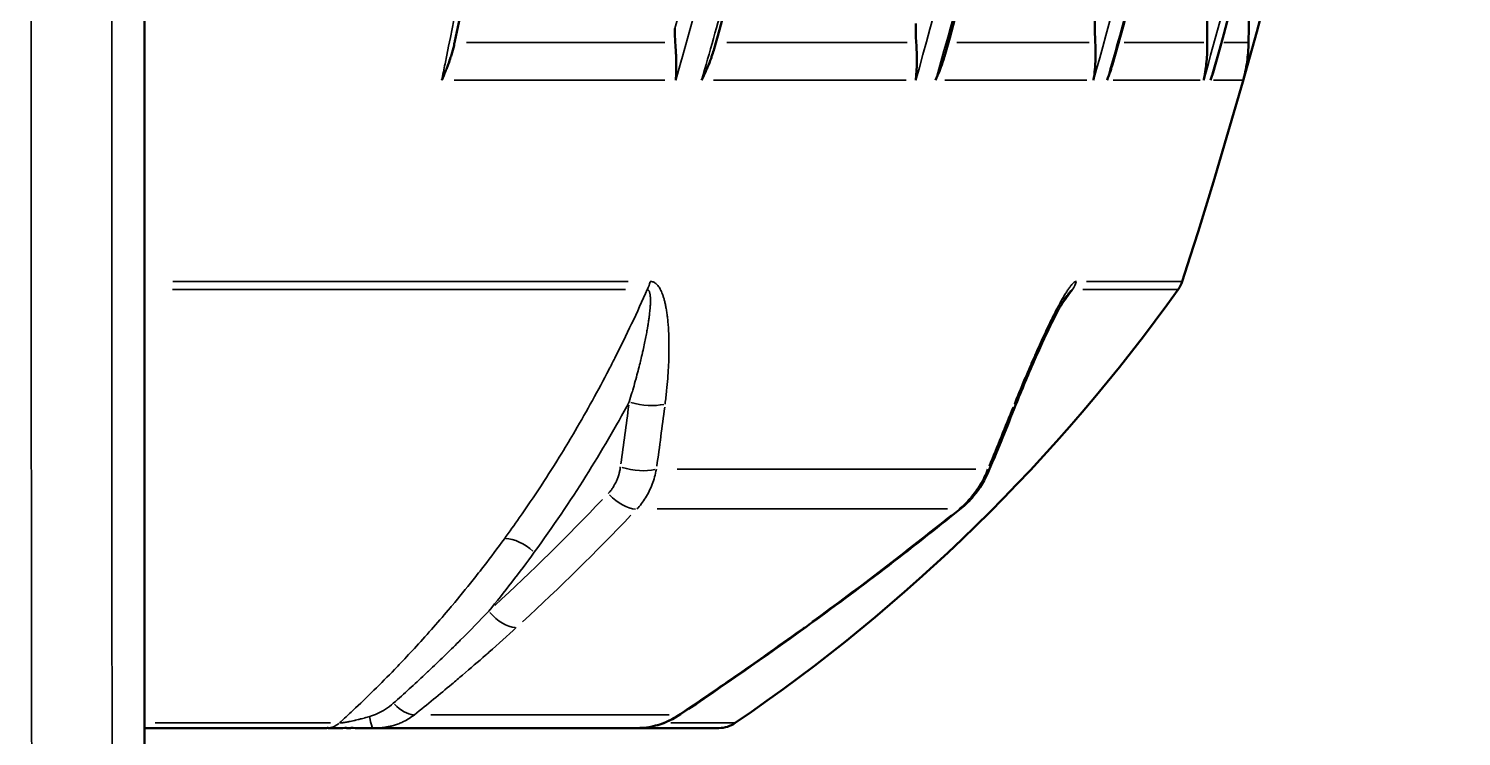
# Model space of a CAD drawing. Header units: millimetres. Extents: x 40 to 2195, y 40 to 1687.
# Drawn here: x 529.46 to 578.29, y 847.66 to 871.77 of the extents above; entities that cross this region are included whole.
import ezdxf

# ---------------------------------------------------------------- set-up
doc = ezdxf.new("R2010")
doc.units = ezdxf.units.MM
doc.header["$LTSCALE"] = 8
doc.layers.add('Visible (ISO)', color=7, linetype='Continuous', lineweight=50)
doc.layers.add('Visible Narrow (ISO)', color=7, linetype='Continuous', lineweight=35)

msp = doc.modelspace()

# ---------------------------------------------------------------- linework, layer by layer
at = {"layer": 'Visible (ISO)'}
for p, q in [((533.408, 961.526), (533.408, 816.708)), ((564.836, 862.665), (564.836, 862.665)), ((533.408, 847.94), (539.621, 847.94)), ((540.043, 847.94), (539.662, 847.94)), ((540.443, 847.94), (540.295, 847.94)), ((541.211, 847.94), (541.003, 847.94)), ((541.212, 847.941), (541.211, 847.941)), ((541.211, 847.94), (550.23, 847.94)), ((550.23, 847.94), (552.98, 847.94)), ((550.23, 847.94), (550.23, 847.94)), ((550.23, 847.94), (550.23, 847.94))]:
    msp.add_line(p, q, dxfattribs=at)
for centre, radius, start, end in [((380.662, 923.94), 197.688, 342.09366, 358.5507), ((519.778, 897.712), 60, 304.24576, 324.51918), ((567.823, 863.466), 1, 324.5192, 342.0937), ((552.98, 848.94), 1, 270, 304.2458)]:
    msp.add_arc(centre, radius, start, end, dxfattribs=at)
for centre, major_axis, ratio, start_param, end_param in [((551.899, 872.828), (-0.207, -2.183), 0.166847, 5.233321, 5.507338), ((560.005, 872.808), (-0.135, -2.162), 0.131741, 5.13222, 5.496231), ((561.263, 857.096), (0.924, -0.383), 0.070398, 6.283121, 6.283185), ((560.597, 856.195), (0.629, -0.778), 0.231997, 6.283148, 6.283255), ((551.124, 849.242), (0.555, -0.832), 0.3047, 6.28312, 6.283186), ((539.621, 848.94), (0, -1), 0.760132, 6.283184, 6.283505), ((541.211, 848.94), (0, -1), 0.163915, 6.282862, 6.283154)]:
    msp.add_ellipse(centre, major_axis=major_axis, ratio=ratio, start_param=start_param, end_param=end_param, dxfattribs=at)
for points in [[(549.202, 912.941), (548.481, 898.91), (546.723, 884.886), (543.987, 871.346)], [(560.111, 912.945), (559.124, 898.801), (556.674, 884.669), (552.821, 871.089)], [(567.936, 912.947), (566.992, 898.722), (564.545, 884.507), (560.668, 870.821)], [(573.637, 912.948), (572.738, 898.638), (570.297, 884.334), (566.395, 870.549)], [(577.038, 912.95), (576.187, 898.551), (573.753, 884.154), (569.824, 870.276)], [(543.987, 871.346), (543.983, 871.328), (543.979, 871.311), (543.976, 871.294)], [(569.743, 870.017), (569.772, 870.104), (569.799, 870.19), (569.824, 870.276)], [(563.095, 858.937), (562.796, 858.194), (562.494, 857.453), (562.187, 856.713)], [(561.225, 855.417), (559.495, 854.018), (557.732, 852.67), (555.942, 851.376)], [(555.942, 851.376), (554.529, 850.354), (553.11, 849.365), (551.679, 848.41)], [(539.662, 847.941), (539.65, 847.941), (539.639, 847.941), (539.627, 847.941)], [(540.295, 847.941), (540.209, 847.941), (540.124, 847.94), (540.043, 847.94)], [(541.003, 847.94), (540.817, 847.94), (540.628, 847.94), (540.443, 847.941)], [(541.212, 847.94), (541.212, 847.94), (541.211, 847.94), (541.211, 847.94)], [(550.23, 847.941), (550.231, 847.941), (550.233, 847.941), (550.234, 847.941)]]:
    msp.add_open_spline(points, degree=3, dxfattribs=at)
for points, knots in [([(565.812, 871.294), (565.805, 871.419), (565.801, 871.551), (565.796, 871.824), (565.796, 871.973), (565.797, 872.12)], [0.000001, 0.000001, 0.000001, 0.000001, 0.03835382, 0.03835382, 0.08223414, 0.08223414, 0.08223414, 0.08223414]), ([(569.625, 871.294), (569.621, 871.445), (569.619, 871.605), (569.619, 871.939), (569.62, 872.122), (569.622, 872.301)], [0.000001, 0.000001, 0.000001, 0.000001, 0.0464613, 0.0464613, 0.1001517, 0.1001517, 0.1001517, 0.1001517]), ([(571.035, 871.294), (571.038, 871.485), (571.041, 871.691), (571.047, 872.085), (571.051, 872.288), (571.054, 872.486)], [0.000001, 0.000001, 0.000001, 0.000001, 0.0589584, 0.0589584, 0.1181746, 0.1181746, 0.1181746, 0.1181746]), ([(543.535, 870.017), (543.582, 870.12), (543.627, 870.222), (543.668, 870.323), (543.686, 870.367), (543.703, 870.41), (543.72, 870.454), (543.736, 870.494), (543.751, 870.534), (543.765, 870.575), (543.792, 870.649), (543.818, 870.722), (543.841, 870.795), (543.85, 870.823), (543.859, 870.852), (543.868, 870.88), (543.901, 870.989), (543.93, 871.097), (543.955, 871.203), (543.962, 871.233), (543.969, 871.264), (543.976, 871.294)], [0, 0, 0, 0, 0.233103, 0.233103, 0.233103, 0.3333333, 0.3333333, 0.3333333, 0.4270182, 0.4270182, 0.4270182, 0.5993232, 0.5993232, 0.5993232, 0.6666667, 0.6666667, 0.6666667, 0.9260887, 0.9260887, 0.9260887, 1, 1, 1, 1]), ([(551.496, 871.294), (551.504, 871.184), (551.512, 871.073), (551.519, 870.934), (551.52, 870.909), (551.525, 870.799), (551.527, 870.715), (551.53, 870.573), (551.53, 870.515), (551.53, 870.384), (551.529, 870.311), (551.525, 870.171), (551.522, 870.104), (551.517, 870.03), (551.517, 870.024), (551.516, 870.017)], [0, 0, 0, 0, 0.2714706, 0.2714706, 0.3333333, 0.3333333, 0.532118, 0.532118, 0.6666667, 0.6666667, 0.8333333, 0.8333333, 0.985316, 0.985316, 1, 1, 1, 1]), ([(559.708, 871.294), (559.716, 871.186), (559.722, 871.076), (559.725, 870.965), (559.726, 870.938), (559.727, 870.91), (559.727, 870.882), (559.73, 870.781), (559.73, 870.678), (559.728, 870.573), (559.727, 870.534), (559.726, 870.495), (559.725, 870.456), (559.721, 870.352), (559.715, 870.246), (559.705, 870.14), (559.702, 870.099), (559.698, 870.058), (559.693, 870.017)], [0, 0, 0, 0, 0.2673068, 0.2673068, 0.2673068, 0.3333333, 0.3333333, 0.3333333, 0.5761653, 0.5761653, 0.5761653, 0.6666667, 0.6666667, 0.6666667, 0.9075225, 0.9075225, 0.9075225, 1, 1, 1, 1]), ([(565.812, 871.294), (565.817, 871.186), (565.82, 871.076), (565.821, 870.964), (565.821, 870.937), (565.821, 870.91), (565.821, 870.882), (565.82, 870.78), (565.816, 870.676), (565.81, 870.572), (565.808, 870.533), (565.805, 870.495), (565.802, 870.456), (565.794, 870.352), (565.783, 870.247), (565.768, 870.142), (565.762, 870.1), (565.756, 870.059), (565.749, 870.017)], [0, 0, 0, 0, 0.2676463, 0.2676463, 0.2676463, 0.3333333, 0.3333333, 0.3333333, 0.5770704, 0.5770704, 0.5770704, 0.6666667, 0.6666667, 0.6666667, 0.906288, 0.906288, 0.906288, 1, 1, 1, 1]), ([(569.625, 871.294), (569.627, 871.186), (569.627, 871.076), (569.622, 870.937), (569.621, 870.909), (569.615, 870.779), (569.607, 870.674), (569.591, 870.531), (569.587, 870.493), (569.568, 870.352), (569.552, 870.248), (569.523, 870.101), (569.514, 870.059), (569.505, 870.017)], [0, 0, 0, 0, 0.2674413, 0.2674413, 0.3333333, 0.3333333, 0.5789568, 0.5789568, 0.6666667, 0.6666667, 0.9049318, 0.9049318, 1, 1, 1, 1]), ([(571.035, 871.294), (571.034, 871.186), (571.029, 871.076), (571.02, 870.965), (571.017, 870.937), (571.015, 870.909), (571.012, 870.881), (571.002, 870.777), (570.989, 870.672), (570.971, 870.565), (570.966, 870.529), (570.959, 870.492), (570.952, 870.455), (570.933, 870.353), (570.911, 870.249), (570.885, 870.145), (570.874, 870.103), (570.863, 870.06), (570.851, 870.017)], [0, 0, 0, 0, 0.2666509, 0.2666509, 0.2666509, 0.3333333, 0.3333333, 0.3333333, 0.5816013, 0.5816013, 0.5816013, 0.6666667, 0.6666667, 0.6666667, 0.9034449, 0.9034449, 0.9034449, 1, 1, 1, 1]), ([(552.393, 870.017), (552.445, 870.12), (552.494, 870.222), (552.539, 870.324), (552.559, 870.367), (552.578, 870.411), (552.596, 870.454), (552.639, 870.557), (552.679, 870.658), (552.715, 870.759), (552.729, 870.799), (552.743, 870.84), (552.756, 870.88), (552.78, 870.95), (552.801, 871.02), (552.821, 871.089)], [0, 0, 0, 0, 0.2328423, 0.2328423, 0.2328423, 0.3333333, 0.3333333, 0.3333333, 0.5705929, 0.5705929, 0.5705929, 0.6666667, 0.6666667, 0.6666667, 0.8334153, 0.8334153, 0.8334153, 0.8334153]), ([(560.37, 870.017), (560.417, 870.119), (560.46, 870.221), (560.499, 870.321), (560.516, 870.366), (560.533, 870.41), (560.549, 870.454), (560.59, 870.566), (560.626, 870.677), (560.658, 870.786), (560.661, 870.798), (560.665, 870.809), (560.668, 870.821)], [0, 0, 0, 0, 0.2315236, 0.2315236, 0.2315236, 0.3333333, 0.3333333, 0.3333333, 0.5927792, 0.5927792, 0.5927792, 0.6198645, 0.6198645, 0.6198645, 0.6198645]), ([(566.213, 870.017), (566.254, 870.12), (566.292, 870.223), (566.325, 870.324), (566.34, 870.368), (566.354, 870.411), (566.367, 870.454), (566.376, 870.486), (566.386, 870.517), (566.395, 870.549)], [0, 0, 0, 0, 0.233365, 0.233365, 0.233365, 0.3333333, 0.3333333, 0.3333333, 0.4065337, 0.4065337, 0.4065337, 0.4065337]), ([(564.836, 862.665), (564.824, 862.648), (564.808, 862.625), (564.768, 862.565), (564.744, 862.525), (564.671, 862.404), (564.622, 862.317), (564.478, 862.051), (564.382, 861.862), (564.094, 861.272), (563.905, 860.855), (563.506, 859.942), (563.297, 859.442), (563.095, 858.937)], [0, 0, 0, 0, 0.0133193, 0.0133193, 0.0317422, 0.0317422, 0.0667598, 0.0667598, 0.1353877, 0.1353877, 0.2763095, 0.2763095, 0.4398898, 0.4398898, 0.4398898, 0.4398898]), ([(562.187, 856.713), (562.057, 856.402), (561.879, 856.105), (561.531, 855.69), (561.383, 855.545), (561.225, 855.417)], [0, 0, 0, 0, 0.1012221, 0.1012221, 0.1630397, 0.1630397, 0.1630397, 0.1630397]), ([(551.679, 848.41), (551.435, 848.248), (551.168, 848.121), (550.694, 847.981), (550.483, 847.946), (550.283, 847.941)], [0, 0, 0, 0, 0.0899665, 0.0899665, 0.1603055, 0.1603055, 0.1603055, 0.1603055])]:
    msp.add_open_spline(points, degree=3, knots=knots, dxfattribs=at)
at = {"layer": 'Visible Narrow (ISO)'}
for p, q in [((551.144, 871.294), (544.375, 871.294)), ((559.401, 871.294), (553.253, 871.294)), ((565.599, 871.294), (561.089, 871.294)), ((569.513, 871.294), (566.794, 871.294)), ((571.026, 871.294), (570.192, 871.294)), ((551.144, 870.017), (543.96, 870.017)), ((559.367, 870.017), (552.796, 870.017)), ((565.524, 870.017), (560.681, 870.017)), ((569.387, 870.017), (566.423, 870.017)), ((570.843, 870.017), (569.845, 870.017)), ((549.795, 862.886), (534.362, 862.886)), ((549.893, 863.159), (534.368, 863.159)), ((568.628, 862.886), (565.385, 862.886)), ((568.765, 863.159), (565.516, 863.159)), ((564.385, 861.996), (564.385, 861.997)), ((561.735, 856.756), (551.564, 856.756)), ((550.876, 855.404), (560.77, 855.404)), ((551.285, 848.393), (543.168, 848.393)), ((533.765, 848.114), (539.743, 848.114)), ((551.087, 848.114), (551.087, 848.114)), ((551.347, 848.114), (553.537, 848.114))]:
    msp.add_line(p, q, dxfattribs=at)
for centre, major_axis, ratio, start_param, end_param in [((545.393, 867.261), (0, 453.794), 0.034923, 1.382532, 1.710643), ((549.934, 863.466), (0, -1), 0.746385, 0.966868, 1.242923), ((564.264, 863.466), (0, -1), 0.949545, 0.966885, 1.242943), ((395.688, 908.881), (82.839, -159.23), 0.82796, 0.859853, 0.871876), ((550.423, 859.31), (-0.992, 0.127), 0.360519, 1.159453, 2.369585), ((562.167, 859.31), (0.928, -0.373), 0.077477, 0.016679, 0.316909), ((396.211, 909.061), (83.411, -159.978), 0.826866, 0.859485, 0.871511), ((418.297, 909.061), (87.801, 157.612), 0.84531, 4.848215, 4.860241), ((550.125, 857.096), (-0.99, 0.14), 0.36623, 1.164355, 2.378103), ((561.263, 857.096), (0.924, -0.383), 0.070398, 0.016925, 0.321571), ((475.661, 941.095), (52.564, -101.035), 0.82796, 0.221967, 0.275767), ((549.711, 856.194), (-0.726, 0.688), 0.53914, 1.450394, 2.599754), ((476.011, 941.272), (53.022, -101.87), 0.827959, 0.22182, 0.275622), ((508.743, 941.272), (55.566, 100.505), 0.844777, 4.207244, 4.261046), ((560.597, 856.195), (0.629, -0.778), 0.231997, 6.069839, 6.271921), ((546.195, 853.669), (0.808, -0.59), 0.51873, 1.382612, 2.519603), ((545.639, 852.186), (-0.676, 0.737), 0.547395, 1.488574, 2.638114), ((555.357, 852.186), (0.586, -0.81), 0.260385, 6.081948, 6.272594), ((542.195, 849.242), (-0.625, 0.781), 0.533991, 1.786787, 2.688248), ((541.211, 848.94), (0, -1), 0.163915, 5.411645, 6.237008), ((551.124, 849.242), (0.555, -0.832), 0.3047, 6.092221, 6.273072), ((539.621, 848.94), (0, -1), 0.760132, 0.030189, 0.567833), ((550.23, 848.94), (0, -1), 0.772354, 0.000274, 0.004658)]:
    msp.add_ellipse(centre, major_axis=major_axis, ratio=ratio, start_param=start_param, end_param=end_param, dxfattribs=at)
for points, knots in [([(532.622, 959.691), (532.566, 952.112), (532.518, 944.5), (532.476, 936.853), (532.476, 936.776), (532.475, 936.698), (532.475, 936.621), (532.433, 928.895), (532.398, 921.132), (532.37, 913.348), (532.365, 911.916), (532.36, 910.484), (532.355, 909.052), (532.335, 902.692), (532.319, 896.32), (532.308, 889.939), (532.302, 886.987), (532.298, 884.032), (532.295, 881.076), (532.29, 876.208), (532.287, 871.336), (532.288, 866.464), (532.288, 861.989), (532.291, 857.514), (532.295, 853.041), (532.299, 849.689), (532.304, 846.338), (532.31, 842.989), (532.322, 837.004), (532.337, 831.025), (532.357, 825.059), (532.363, 823.231), (532.369, 821.403), (532.376, 819.577), (532.404, 812.11), (532.438, 804.667), (532.478, 797.241), (532.48, 796.926), (532.482, 796.61), (532.484, 796.295)], [0.0000012, 0.0000012, 0.0000012, 0.0000012, 0.1414246, 0.1414246, 0.1414246, 0.1428571, 0.1428571, 0.1428571, 0.2857143, 0.2857143, 0.2857143, 0.3119807, 0.3119807, 0.3119807, 0.4285714, 0.4285714, 0.4285714, 0.482534, 0.482534, 0.482534, 0.5714286, 0.5714286, 0.5714286, 0.6530896, 0.6530896, 0.6530896, 0.7142857, 0.7142857, 0.7142857, 0.8236304, 0.8236304, 0.8236304, 0.8571429, 0.8571429, 0.8571429, 0.9941772, 0.9941772, 0.9941772, 0.9999988, 0.9999988, 0.9999988, 0.9999988]), ([(543.535, 870.017), (543.573, 870.202), (543.611, 870.387), (544.302, 873.756), (544.901, 876.964), (545.665, 881.499), (545.876, 882.812), (546.326, 885.733), (546.559, 887.342), (547.138, 891.59), (547.461, 894.236), (547.803, 897.413), (547.858, 897.937), (548.123, 900.531), (548.312, 902.605), (548.699, 907.429), (548.881, 910.182), (549.023, 912.939)], [0, 0, 0, 0, 0.013233, 0.013233, 0.240908, 0.240908, 0.333333, 0.333333, 0.446064, 0.446064, 0.630289, 0.630289, 0.666667, 0.666667, 0.810189, 0.810189, 1, 1, 1, 1]), ([(551.48, 871.771), (551.6, 872.209), (551.717, 872.642), (552.105, 874.096), (552.362, 875.099), (552.839, 877.019), (553.059, 877.937), (553.419, 879.492), (553.564, 880.139), (553.712, 880.808), (553.719, 880.842), (553.869, 881.523), (554.005, 882.161), (554.268, 883.428), (554.396, 884.057), (554.552, 884.849), (554.585, 885.02), (554.755, 885.897), (554.886, 886.59), (555.042, 887.448), (555.074, 887.623), (555.229, 888.49), (555.347, 889.171), (555.521, 890.21), (555.581, 890.575), (555.753, 891.641), (555.86, 892.331), (556.011, 893.34), (556.059, 893.669), (556.204, 894.676), (556.296, 895.344), (556.391, 896.055), (556.398, 896.109), (556.497, 896.861), (556.583, 897.544), (556.719, 898.673), (556.772, 899.126), (556.874, 900.03), (556.924, 900.481), (557.041, 901.591), (557.106, 902.242), (557.222, 903.464), (557.273, 904.038), (557.341, 904.829), (557.36, 905.054), (557.426, 905.865), (557.47, 906.44), (557.553, 907.582), (557.591, 908.148), (557.636, 908.858), (557.646, 909.01), (557.657, 909.198), (557.659, 909.236), (557.719, 910.238), (557.768, 911.176), (557.822, 912.382), (557.835, 912.676), (557.846, 912.967)], [0, 0, 0, 0, 0.022132, 0.022132, 0.074763, 0.074763, 0.125, 0.125, 0.161747, 0.161747, 0.163689, 0.163689, 0.20119, 0.20119, 0.239406, 0.239406, 0.25, 0.25, 0.29388, 0.29388, 0.305201, 0.305201, 0.350174, 0.350174, 0.375, 0.375, 0.423133, 0.423133, 0.446708, 0.446708, 0.495932, 0.495932, 0.5, 0.5, 0.552444, 0.552444, 0.588272, 0.588272, 0.625, 0.625, 0.679741, 0.679741, 0.729804, 0.729804, 0.75, 0.75, 0.802799, 0.802799, 0.856638, 0.856638, 0.871348, 0.871348, 0.875, 0.875, 0.969251, 0.969251, 1, 1, 1, 1]), ([(558.362, 912.952), (558.305, 911.547), (558.233, 910.144), (558.058, 907.347), (557.954, 905.953), (557.717, 903.179), (557.583, 901.799), (557.361, 899.746), (557.285, 899.073), (557.049, 897.095), (556.879, 895.793), (556.513, 893.199), (556.317, 891.906), (555.898, 889.332), (555.675, 888.051), (555.271, 885.86), (555.095, 884.949), (554.668, 882.816), (554.41, 881.596), (553.873, 879.177), (553.594, 877.978), (553.017, 875.607), (552.719, 874.434), (552.122, 872.179), (551.824, 871.096), (551.516, 870.017)], [0, 0, 0, 0, 0.0960863, 0.0960863, 0.1917614, 0.1917614, 0.2868387, 0.2868387, 0.3333333, 0.3333333, 0.4234197, 0.4234197, 0.5132293, 0.5132293, 0.6026977, 0.6026977, 0.6666667, 0.6666667, 0.7527812, 0.7527812, 0.8380183, 0.8380183, 0.9219554, 0.9219554, 1, 1, 1, 1]), ([(552.393, 870.017), (552.667, 870.964), (552.935, 871.914), (553.794, 875.046), (554.356, 877.24), (554.916, 879.587), (554.949, 879.727), (555.31, 881.257), (555.624, 882.652), (556.13, 885.016), (556.33, 885.982), (556.878, 888.734), (557.209, 890.525), (557.66, 893.151), (557.797, 893.982), (558.119, 896.008), (558.299, 897.203), (558.708, 900.101), (558.926, 901.805), (559.357, 905.527), (559.561, 907.545), (559.833, 910.695), (559.921, 911.823), (560, 912.952)], [0, 0, 0, 0, 0.0683729, 0.0683729, 0.2248749, 0.2248749, 0.2348004, 0.2348004, 0.3333333, 0.3333333, 0.401161, 0.401161, 0.5261499, 0.5261499, 0.583884, 0.583884, 0.6666667, 0.6666667, 0.7841986, 0.7841986, 0.9228005, 0.9228005, 1, 1, 1, 1]), ([(566.602, 912.952), (566.39, 908.095), (565.99, 903.254), (565.404, 898.438), (564.819, 893.621), (564.047, 888.83), (563.094, 884.087), (562.141, 879.345), (561.006, 874.652), (559.693, 870.017)], [0, 0, 0, 0, 0.3333333, 0.3333333, 0.3333333, 0.6666667, 0.6666667, 0.6666667, 1, 1, 1, 1]), ([(560.37, 870.017), (560.465, 870.348), (560.559, 870.678), (560.653, 871.01), (561.057, 872.439), (561.445, 873.873), (561.817, 875.312), (562.224, 876.886), (562.613, 878.466), (562.983, 880.051), (563.296, 881.395), (563.596, 882.742), (563.882, 884.094), (563.981, 884.561), (564.079, 885.029), (564.174, 885.497), (564.588, 887.522), (564.972, 889.554), (565.324, 891.592), (565.676, 893.625), (565.997, 895.665), (566.288, 897.709), (566.322, 897.951), (566.356, 898.194), (566.39, 898.436), (566.613, 900.052), (566.817, 901.671), (567.002, 903.293), (567.194, 904.971), (567.364, 906.652), (567.514, 908.335), (567.651, 909.872), (567.771, 911.411), (567.874, 912.952)], [0, 0, 0, 0, 0.0237524, 0.0237524, 0.0237524, 0.1262562, 0.1262562, 0.1262562, 0.2383342, 0.2383342, 0.2383342, 0.3333333, 0.3333333, 0.3333333, 0.3661949, 0.3661949, 0.3661949, 0.5082401, 0.5082401, 0.5082401, 0.649873, 0.649873, 0.649873, 0.6666667, 0.6666667, 0.6666667, 0.778542, 0.778542, 0.778542, 0.8942946, 0.8942946, 0.8942946, 1, 1, 1, 1]), ([(572.739, 912.952), (572.64, 910.859), (572.506, 908.767), (572.219, 905.205), (572.083, 903.732), (571.798, 900.994), (571.654, 899.728), (571.251, 896.481), (570.974, 894.503), (570.352, 890.515), (570.006, 888.505), (569.477, 885.707), (569.322, 884.912), (569.144, 884.033), (569.127, 883.948), (568.625, 881.481), (568.095, 879.111), (567.469, 876.539), (567.416, 876.325), (566.859, 874.07), (566.321, 872.039), (565.749, 870.017)], [0, 0, 0, 0, 0.1440248, 0.1440248, 0.2457199, 0.2457199, 0.3333333, 0.3333333, 0.4706722, 0.4706722, 0.6109496, 0.6109496, 0.6666667, 0.6666667, 0.6726829, 0.6726829, 0.8399572, 0.8399572, 0.8551291, 0.8551291, 1, 1, 1, 1]), ([(566.213, 870.017), (566.358, 870.525), (566.502, 871.034), (566.643, 871.543), (567.143, 873.343), (567.618, 875.151), (568.067, 876.965), (568.567, 878.981), (569.036, 881.005), (569.473, 883.036), (569.551, 883.398), (569.628, 883.76), (569.704, 884.122), (570.057, 885.808), (570.389, 887.5), (570.7, 889.196), (571.044, 891.077), (571.362, 892.963), (571.653, 894.854), (571.838, 896.055), (572.011, 897.257), (572.175, 898.461), (572.244, 898.973), (572.311, 899.485), (572.377, 899.997), (572.577, 901.564), (572.759, 903.133), (572.922, 904.705), (573.071, 906.142), (573.206, 907.581), (573.324, 909.021), (573.432, 910.33), (573.527, 911.641), (573.61, 912.952)], [0, 0, 0, 0, 0.0363833, 0.0363833, 0.0363833, 0.1650146, 0.1650146, 0.1650146, 0.3078936, 0.3078936, 0.3078936, 0.3333333, 0.3333333, 0.3333333, 0.4518061, 0.4518061, 0.4518061, 0.5832221, 0.5832221, 0.5832221, 0.6666667, 0.6666667, 0.6666667, 0.7021345, 0.7021345, 0.7021345, 0.8106116, 0.8106116, 0.8106116, 0.9098151, 0.9098151, 0.9098151, 1, 1, 1, 1]), ([(576.588, 912.952), (576.494, 911.117), (576.373, 909.283), (576.081, 905.625), (575.909, 903.8), (575.585, 900.81), (575.447, 899.643), (575.082, 896.76), (574.841, 895.047), (574.317, 891.644), (574.034, 889.955), (573.479, 886.889), (573.214, 885.511), (572.604, 882.515), (572.253, 880.897), (571.517, 877.703), (571.133, 876.127), (570.34, 873.038), (569.932, 871.525), (569.505, 870.017)], [0, 0, 0, 0, 0.1264174, 0.1264174, 0.2524851, 0.2524851, 0.3333333, 0.3333333, 0.4523294, 0.4523294, 0.5701502, 0.5701502, 0.6666667, 0.6666667, 0.7805329, 0.7805329, 0.8921724, 0.8921724, 1, 1, 1, 1]), ([(578.034, 912.952), (577.887, 910.296), (577.686, 907.642), (577.331, 903.945), (577.222, 902.898), (576.979, 900.727), (576.843, 899.603), (576.396, 896.159), (576.054, 893.842), (575.26, 889.06), (574.803, 886.597), (574.078, 883.069), (573.849, 881.997), (572.794, 877.265), (571.874, 873.627), (570.851, 870.017)], [0, 0, 0, 0, 0.1830542, 0.1830542, 0.2554944, 0.2554944, 0.3333333, 0.3333333, 0.4944121, 0.4944121, 0.6666667, 0.6666667, 0.7420609, 0.7420609, 1, 1, 1, 1]), ([(550.541, 862.886), (550.372, 862.501), (550.195, 862.111), (550.009, 861.717), (549.826, 861.33), (549.634, 860.939), (549.434, 860.544), (549.368, 860.413), (549.3, 860.281), (549.232, 860.149), (549.052, 859.803), (548.865, 859.454), (548.671, 859.102), (548.481, 858.758), (548.284, 858.412), (548.079, 858.063), (547.932, 857.812), (547.78, 857.559), (547.625, 857.306), (547.399, 856.938), (547.165, 856.568), (546.921, 856.197), (546.682, 855.832), (546.434, 855.465), (546.178, 855.098), (546.013, 854.863), (545.845, 854.627), (545.673, 854.391)], [0.0000007, 0.0000007, 0.0000007, 0.0000007, 0.1442254, 0.1442254, 0.1442254, 0.286103, 0.286103, 0.286103, 0.3333333, 0.3333333, 0.3333333, 0.4573374, 0.4573374, 0.4573374, 0.5789547, 0.5789547, 0.5789547, 0.6666667, 0.6666667, 0.6666667, 0.7941785, 0.7941785, 0.7941785, 0.9195652, 0.9195652, 0.9195652, 0.9999976, 0.9999976, 0.9999976, 0.9999976]), ([(550.541, 862.886), (550.544, 862.886), (550.546, 862.885), (550.549, 862.884), (550.553, 862.883), (550.558, 862.881), (550.562, 862.879), (550.565, 862.878), (550.568, 862.876), (550.57, 862.874), (550.574, 862.871), (550.578, 862.868), (550.582, 862.863), (550.585, 862.861), (550.588, 862.858), (550.59, 862.854), (550.594, 862.85), (550.597, 862.844), (550.6, 862.839), (550.603, 862.834), (550.605, 862.829), (550.608, 862.824), (550.611, 862.818), (550.613, 862.812), (550.616, 862.805), (550.618, 862.798), (550.62, 862.792), (550.622, 862.785), (550.625, 862.777), (550.627, 862.77), (550.628, 862.762), (550.63, 862.753), (550.632, 862.744), (550.634, 862.735), (550.636, 862.727), (550.637, 862.718), (550.638, 862.709), (550.64, 862.698), (550.641, 862.687), (550.643, 862.675), (550.644, 862.666), (550.645, 862.657), (550.645, 862.647), (550.646, 862.634), (550.647, 862.62), (550.648, 862.605), (550.649, 862.595), (550.649, 862.586), (550.649, 862.576), (550.65, 862.559), (550.65, 862.542), (550.65, 862.524), (550.65, 862.514), (550.65, 862.504), (550.65, 862.494), (550.65, 862.474), (550.65, 862.453), (550.649, 862.432), (550.649, 862.422), (550.648, 862.412), (550.648, 862.402), (550.647, 862.378), (550.646, 862.354), (550.644, 862.328), (550.644, 862.318), (550.643, 862.309), (550.642, 862.299), (550.641, 862.271), (550.638, 862.242), (550.636, 862.212), (550.635, 862.203), (550.634, 862.194), (550.633, 862.184), (550.63, 862.152), (550.627, 862.118), (550.623, 862.084), (550.622, 862.075), (550.621, 862.066), (550.62, 862.058), (550.616, 862.021), (550.611, 861.982), (550.606, 861.942), (550.605, 861.934), (550.604, 861.927), (550.603, 861.919), (550.597, 861.876), (550.591, 861.832), (550.584, 861.786), (550.583, 861.779), (550.582, 861.773), (550.581, 861.766), (550.574, 861.718), (550.566, 861.667), (550.557, 861.613), (550.556, 861.609), (550.555, 861.604), (550.554, 861.599), (550.545, 861.543), (550.535, 861.485), (550.524, 861.424), (550.523, 861.421), (550.523, 861.418), (550.522, 861.415), (550.511, 861.352), (550.498, 861.285), (550.484, 861.215), (550.47, 861.145), (550.455, 861.071), (550.438, 860.993), (550.422, 860.916), (550.404, 860.834), (550.384, 860.747), (550.383, 860.741), (550.381, 860.735), (550.38, 860.729), (550.361, 860.648), (550.341, 860.562), (550.319, 860.472), (550.317, 860.461), (550.314, 860.45), (550.311, 860.439), (550.291, 860.358), (550.27, 860.272), (550.247, 860.183), (550.245, 860.176), (550.243, 860.169), (550.242, 860.162), (550.237, 860.145), (550.233, 860.129), (550.229, 860.113), (550.204, 860.019), (550.178, 859.922), (550.151, 859.821), (550.145, 859.799), (550.139, 859.777), (550.132, 859.754), (550.105, 859.657), (550.077, 859.556), (550.046, 859.452), (550.038, 859.423), (550.029, 859.394), (550.021, 859.365), (549.991, 859.263), (549.959, 859.159), (549.926, 859.051)], [0.0000019, 0.0000019, 0.0000019, 0.0000019, 0.0135104, 0.0135104, 0.0135104, 0.04, 0.04, 0.04, 0.0550762, 0.0550762, 0.0550762, 0.08, 0.08, 0.08, 0.096632, 0.096632, 0.096632, 0.12, 0.12, 0.12, 0.1381947, 0.1381947, 0.1381947, 0.16, 0.16, 0.16, 0.1797045, 0.1797045, 0.1797045, 0.2, 0.2, 0.2, 0.2212504, 0.2212504, 0.2212504, 0.24, 0.24, 0.24, 0.2628016, 0.2628016, 0.2628016, 0.28, 0.28, 0.28, 0.3043346, 0.3043346, 0.3043346, 0.32, 0.32, 0.32, 0.3458793, 0.3458793, 0.3458793, 0.36, 0.36, 0.36, 0.3874214, 0.3874214, 0.3874214, 0.4, 0.4, 0.4, 0.4289625, 0.4289625, 0.4289625, 0.44, 0.44, 0.44, 0.4705064, 0.4705064, 0.4705064, 0.48, 0.48, 0.48, 0.5120503, 0.5120503, 0.5120503, 0.52, 0.52, 0.52, 0.5535882, 0.5535882, 0.5535882, 0.56, 0.56, 0.56, 0.5951313, 0.5951313, 0.5951313, 0.6, 0.6, 0.6, 0.6366755, 0.6366755, 0.6366755, 0.64, 0.64, 0.64, 0.6782195, 0.6782195, 0.6782195, 0.68, 0.68, 0.68, 0.7197631, 0.7197631, 0.7197631, 0.76, 0.76, 0.76, 0.8, 0.8, 0.8, 0.8028581, 0.8028581, 0.8028581, 0.84, 0.84, 0.84, 0.8443836, 0.8443836, 0.8443836, 0.8773885, 0.8773885, 0.8773885, 0.88, 0.88, 0.88, 0.8859264, 0.8859264, 0.8859264, 0.92, 0.92, 0.92, 0.9274922, 0.9274922, 0.9274922, 0.96, 0.96, 0.96, 0.9690145, 0.9690145, 0.9690145, 1, 1, 1, 1]), ([(550.644, 863.159), (550.659, 863.159), (550.675, 863.158), (550.707, 863.152), (550.723, 863.148), (550.756, 863.136), (550.772, 863.128), (550.804, 863.109), (550.82, 863.098), (550.85, 863.073), (550.865, 863.059), (550.895, 863.027), (550.909, 863.009), (550.938, 862.97), (550.952, 862.949), (550.979, 862.903), (550.992, 862.878), (551.018, 862.825), (551.031, 862.796), (551.055, 862.736), (551.067, 862.703), (551.09, 862.635), (551.102, 862.598), (551.123, 862.521), (551.134, 862.481), (551.154, 862.395), (551.164, 862.35), (551.182, 862.256), (551.191, 862.206), (551.208, 862.102), (551.216, 862.047), (551.23, 861.932), (551.237, 861.872), (551.249, 861.745), (551.255, 861.679), (551.265, 861.539), (551.269, 861.466), (551.275, 861.313), (551.278, 861.233), (551.281, 861.063), (551.282, 860.973), (551.281, 860.782), (551.28, 860.681), (551.274, 860.465), (551.269, 860.349), (551.256, 860.107), (551.248, 859.98), (551.228, 859.716), (551.216, 859.578), (551.186, 859.29), (551.169, 859.139), (551.149, 858.981)], [0.0000006, 0.0000006, 0.0000006, 0.0000006, 0.04, 0.04, 0.08, 0.08, 0.12, 0.12, 0.16, 0.16, 0.2, 0.2, 0.24, 0.24, 0.28, 0.28, 0.32, 0.32, 0.36, 0.36, 0.4, 0.4, 0.44, 0.44, 0.48, 0.48, 0.52, 0.52, 0.56, 0.56, 0.6, 0.6, 0.64, 0.64, 0.68, 0.68, 0.72, 0.72, 0.76, 0.76, 0.8, 0.8, 0.84, 0.84, 0.88, 0.88, 0.92, 0.92, 0.96, 0.96, 1, 1, 1, 1]), ([(563.053, 858.981), (563.123, 859.156), (563.26, 859.492), (563.453, 859.953), (563.634, 860.375), (563.798, 860.747), (563.946, 861.075), (564.08, 861.367), (564.203, 861.627), (564.317, 861.861), (564.422, 862.07), (564.519, 862.257), (564.61, 862.426), (564.695, 862.578), (564.776, 862.714), (564.851, 862.834), (564.919, 862.934), (564.982, 863.017), (565.048, 863.092), (565.112, 863.145), (565.15, 863.159), (565.167, 863.159)], [0, 0, 0, 0, 0.0526316, 0.1052632, 0.1578947, 0.2105263, 0.2631579, 0.3157895, 0.3684211, 0.4210526, 0.4736842, 0.5263158, 0.5789474, 0.6315789, 0.6842105, 0.7368421, 0.7894737, 0.8421053, 0.8947368, 0.9473684, 1, 1, 1, 1]), ([(564.836, 862.665), (564.844, 862.675), (564.851, 862.685), (564.867, 862.707), (564.876, 862.719), (564.886, 862.732), (564.887, 862.733), (564.888, 862.735), (564.898, 862.748), (564.909, 862.761), (564.928, 862.786), (564.938, 862.797), (564.947, 862.808), (564.948, 862.809), (564.962, 862.825), (564.974, 862.838), (564.989, 862.853), (564.994, 862.857), (564.999, 862.862), (565.001, 862.863), (565.008, 862.869), (565.013, 862.873), (565.023, 862.88), (565.027, 862.882), (565.033, 862.885), (565.035, 862.885), (565.037, 862.886)], [0.7973879, 0.7973879, 0.7973879, 0.7973879, 0.8156597, 0.8156597, 0.8392066, 0.8392066, 0.8418458, 0.8421053, 0.8421053, 0.8693945, 0.8693945, 0.8947368, 0.8947368, 0.8973146, 0.8973146, 0.9331976, 0.9331976, 0.9473684, 0.9473684, 0.9528424, 0.9528424, 0.9722681, 0.9722681, 0.9902904, 0.9902904, 0.9999993, 0.9999993, 0.9999993, 0.9999993]), ([(549.628, 856.837), (549.622, 856.796), (549.615, 856.755), (549.598, 856.675), (549.589, 856.636), (549.575, 856.586), (549.571, 856.574), (549.561, 856.54), (549.554, 856.519), (549.534, 856.459), (549.519, 856.421), (549.488, 856.347), (549.471, 856.311), (549.438, 856.247), (549.422, 856.218), (549.393, 856.169), (549.38, 856.148), (549.346, 856.096), (549.324, 856.067), (549.279, 856.009), (549.256, 855.981), (549.225, 855.948), (549.22, 855.942), (549.214, 855.936)], [0, 0, 0, 0, 0.115998, 0.115998, 0.231989, 0.231989, 0.266864, 0.266864, 0.333333, 0.333333, 0.451577, 0.451577, 0.569427, 0.569427, 0.666667, 0.666667, 0.743916, 0.743916, 0.858414, 0.858414, 0.973059, 0.973059, 1, 1, 1, 1]), ([(550.852, 856.756), (550.819, 856.578), (550.723, 856.235), (550.497, 855.777), (550.296, 855.519), (550.185, 855.404)], [0.0000122, 0.0000122, 0.0000122, 0.0000122, 0.3333333, 0.6666667, 1, 1, 1, 1]), ([(561.169, 855.404), (561.31, 855.519), (561.575, 855.777), (561.905, 856.235), (562.074, 856.578), (562.143, 856.756)], [0, 0, 0, 0, 0.3333333, 0.6666667, 0.9999954, 0.9999954, 0.9999954, 0.9999954]), ([(545.673, 854.391), (545.444, 854.078), (545.214, 853.772), (544.857, 853.309), (544.731, 853.148), (544.368, 852.691), (544.129, 852.399), (543.87, 852.09), (543.851, 852.067), (543.642, 851.819), (543.45, 851.596), (543.063, 851.157), (542.868, 850.94), (542.496, 850.534), (542.319, 850.344), (542.072, 850.085), (542.002, 850.012), (541.695, 849.695), (541.46, 849.458), (540.986, 848.991), (540.747, 848.762), (540.356, 848.395), (540.202, 848.253), (540.049, 848.114)], [0, 0, 0, 0, 0.126608, 0.126608, 0.19512, 0.19512, 0.323217, 0.323217, 0.333333, 0.333333, 0.434628, 0.434628, 0.53706, 0.53706, 0.629854, 0.629854, 0.666667, 0.666667, 0.790979, 0.790979, 0.917826, 0.917826, 1, 1, 1, 1]), ([(546.692, 853.928), (546.438, 853.58), (545.925, 852.897), (545.404, 852.246), (545.142, 851.927)], [0.0000051, 0.0000051, 0.0000051, 0.0000051, 0.5, 1, 1, 1, 1]), ([(545.142, 851.927), (544.835, 851.604), (544.511, 851.271), (544.169, 850.929), (544.152, 850.912), (544.135, 850.895), (544.118, 850.878), (543.791, 850.553), (543.448, 850.221), (543.088, 849.881), (543.043, 849.838), (542.997, 849.796), (542.952, 849.753), (542.612, 849.436), (542.257, 849.113), (541.887, 848.784)], [0, 0, 0, 0, 0.333333, 0.333333, 0.333333, 0.350104, 0.350104, 0.350104, 0.666667, 0.666667, 0.666667, 0.706159, 0.706159, 0.706159, 1, 1, 1, 1]), ([(546.079, 851.362), (545.781, 851.088), (545.469, 850.807), (545.142, 850.52), (545.106, 850.488), (545.069, 850.456), (545.033, 850.424), (544.78, 850.202), (544.518, 849.976), (544.248, 849.746), (544.126, 849.643), (544.003, 849.539), (543.877, 849.434), (543.473, 849.095), (543.049, 848.748), (542.606, 848.393)], [0, 0, 0, 0, 0.3001691, 0.3001691, 0.3001691, 0.3333333, 0.3333333, 0.3333333, 0.5633149, 0.5633149, 0.5633149, 0.6666667, 0.6666667, 0.6666667, 1, 1, 1, 1]), ([(551.617, 848.393), (552.151, 848.749), (552.664, 849.097), (553.157, 849.436), (553.488, 849.664), (553.81, 849.888), (554.124, 850.108), (554.277, 850.215), (554.427, 850.321), (554.576, 850.426), (554.983, 850.713), (555.375, 850.994), (555.753, 851.267), (555.797, 851.298), (555.841, 851.33), (555.885, 851.362)], [0, 0, 0, 0, 0.3333333, 0.3333333, 0.3333333, 0.5575373, 0.5575373, 0.5575373, 0.6666667, 0.6666667, 0.6666667, 0.965162, 0.965162, 0.965162, 1, 1, 1, 1]), ([(541.887, 848.784), (541.801, 848.709), (541.627, 848.576), (541.348, 848.423), (541.17, 848.358), (541.081, 848.333)], [0.0000048, 0.0000048, 0.0000048, 0.0000048, 0.3333333, 0.6666667, 1, 1, 1, 1]), ([(541.081, 848.333), (541.023, 848.316), (540.967, 848.301), (540.906, 848.284), (540.899, 848.282), (540.862, 848.272), (540.832, 848.264), (540.763, 848.246), (540.724, 848.236), (540.655, 848.219), (540.625, 848.212), (540.582, 848.201), (540.567, 848.198), (540.523, 848.188), (540.493, 848.181), (540.435, 848.169), (540.407, 848.163), (540.368, 848.155), (540.355, 848.152), (540.341, 848.15), (540.339, 848.149), (540.313, 848.144), (540.29, 848.14), (540.245, 848.133), (540.224, 848.13), (540.191, 848.125), (540.178, 848.123), (540.16, 848.121), (540.155, 848.12), (540.134, 848.118), (540.12, 848.117), (540.094, 848.115), (540.082, 848.114), (540.063, 848.114), (540.056, 848.114), (540.049, 848.114)], [0.000017, 0.000017, 0.000017, 0.000017, 0.119009, 0.119009, 0.1340358, 0.1340358, 0.2, 0.2, 0.2913584, 0.2913584, 0.3637826, 0.3637826, 0.4, 0.4, 0.4780398, 0.4780398, 0.5569687, 0.5569687, 0.5934134, 0.5934134, 0.6, 0.6, 0.6739404, 0.6739404, 0.749081, 0.749081, 0.8, 0.8, 0.8233285, 0.8233285, 0.8892491, 0.8892491, 0.9559792, 0.9559792, 1, 1, 1, 1]), ([(542.606, 848.393), (542.549, 848.348), (542.49, 848.306), (542.368, 848.228), (542.303, 848.193), (542.218, 848.151), (542.198, 848.141), (542.131, 848.111), (542.083, 848.092), (541.986, 848.057), (541.937, 848.042), (541.838, 848.014), (541.787, 848.002), (541.725, 847.989), (541.713, 847.987), (541.636, 847.972), (541.57, 847.962), (541.436, 847.948), (541.368, 847.944), (541.271, 847.941), (541.242, 847.941), (541.212, 847.94)], [0.0000002, 0.0000002, 0.0000002, 0.0000002, 0.1421231, 0.1421231, 0.2890837, 0.2890837, 0.3333333, 0.3333333, 0.4357426, 0.4357426, 0.5387163, 0.5387163, 0.6429125, 0.6429125, 0.6666667, 0.6666667, 0.8013463, 0.8013463, 0.9396742, 0.9396742, 0.9990532, 0.9990532, 0.9990532, 0.9990532]), ([(550.234, 847.941), (550.266, 847.941), (550.299, 847.941), (550.333, 847.943), (550.354, 847.944), (550.376, 847.946), (550.398, 847.948), (550.455, 847.952), (550.513, 847.96), (550.574, 847.97), (550.6, 847.974), (550.627, 847.979), (550.654, 847.984), (550.702, 847.994), (550.751, 848.005), (550.8, 848.019), (550.81, 848.021), (550.82, 848.024), (550.83, 848.027), (550.869, 848.038), (550.909, 848.05), (550.948, 848.063), (550.998, 848.08), (551.048, 848.098), (551.098, 848.118), (551.109, 848.123), (551.12, 848.127), (551.132, 848.132), (551.204, 848.162), (551.276, 848.196), (551.347, 848.233), (551.355, 848.237), (551.363, 848.242), (551.371, 848.246), (551.432, 848.279), (551.493, 848.314), (551.554, 848.352), (551.575, 848.366), (551.596, 848.379), (551.617, 848.393)], [0.0032566, 0.0032566, 0.0032566, 0.0032566, 0.0858893, 0.0858893, 0.0858893, 0.138698, 0.138698, 0.138698, 0.2736877, 0.2736877, 0.2736877, 0.3333333, 0.3333333, 0.3333333, 0.437484, 0.437484, 0.437484, 0.4586067, 0.4586067, 0.4586067, 0.540743, 0.540743, 0.540743, 0.643174, 0.643174, 0.643174, 0.6666667, 0.6666667, 0.6666667, 0.8139519, 0.8139519, 0.8139519, 0.830185, 0.830185, 0.830185, 0.9563132, 0.9563132, 0.9563132, 1, 1, 1, 1])]:
    msp.add_open_spline(points, degree=3, knots=knots, dxfattribs=at)
for points in [[(569.743, 870.017), (571.07, 874.68), (573.385, 884.102), (575.821, 898.454), (576.746, 908.113), (577.032, 912.952)], [(564.622, 862.317), (564.763, 862.507), (564.901, 862.697), (565.037, 862.886)], [(549.926, 859.051), (549.475, 858.218), (548.492, 856.526), (547.326, 854.797), (546.692, 853.928)]]:
    msp.add_open_spline(points, degree=3, dxfattribs=at)

doc.saveas('drawing.dxf')
